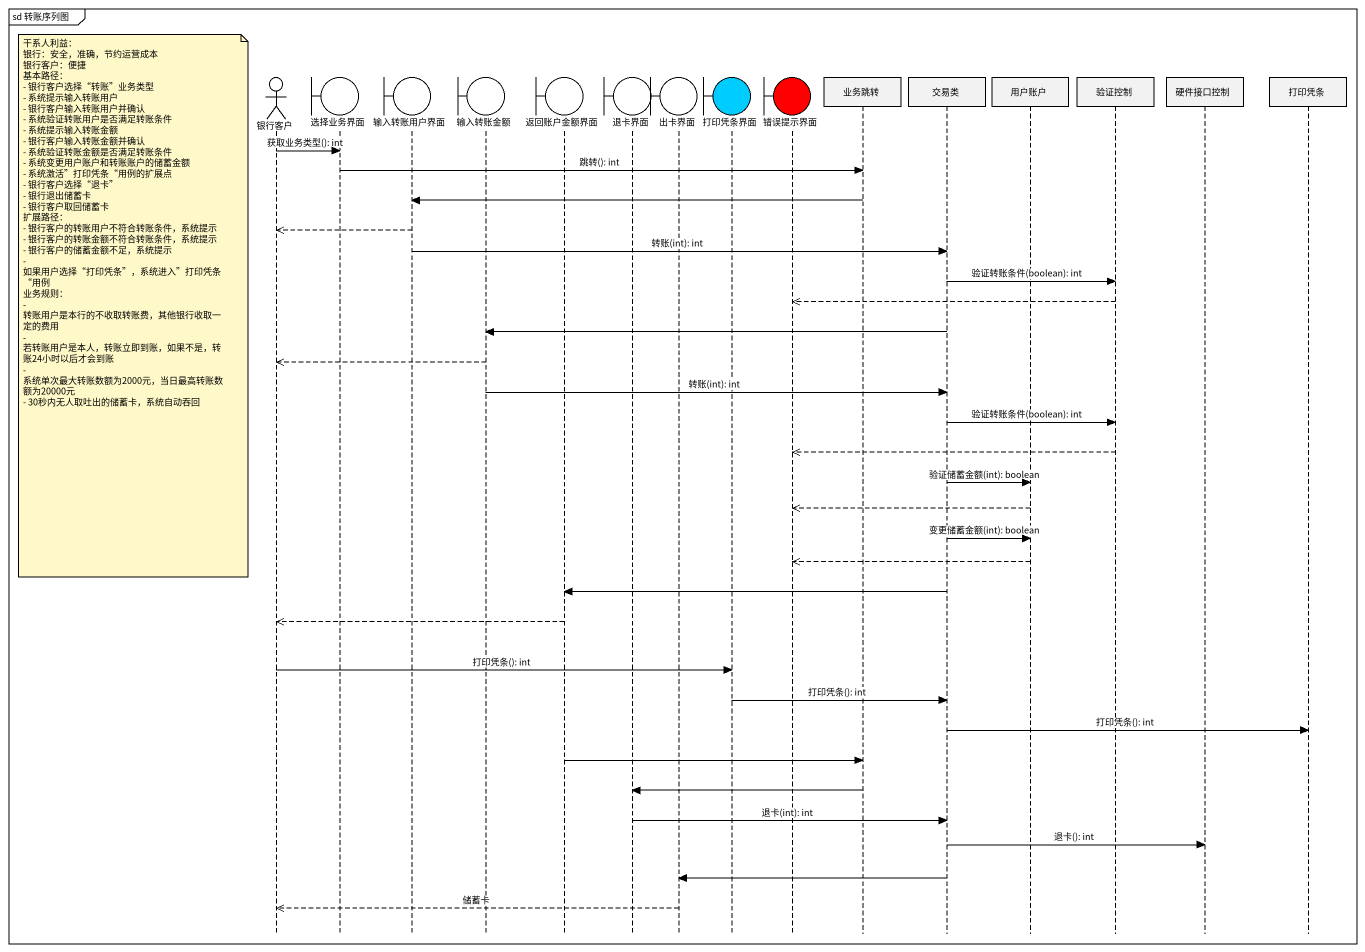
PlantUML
@startuml
mainframe sd 转账序列图
hide footbox
actor 银行客户
boundary 选择业务界面
boundary 输入转账用户界面
boundary 输入转账金额
boundary 返回账户金额界面
boundary 退卡界面
boundary 出卡界面
boundary 打印凭条界面 #00CCFF
boundary 错误提示界面 #FF0000
participant 业务跳转
participant 交易类
participant 用户账户
participant 验证控制
participant 硬件接口控制
participant 打印凭条

银行客户 -> 选择业务界面 : 获取业务类型(): int
选择业务界面 -> 业务跳转 : 跳转(): int
业务跳转 -> 输入转账用户界面
输入转账用户界面 -->> 银行客户
输入转账用户界面 -> 交易类 : 转账(int): int
交易类 -> 验证控制 : 验证转账条件(boolean): int
验证控制 -->> 错误提示界面
note left of 银行客户
  干系人利益：
  银行：安全，准确，节约运营成本
  银行客户：便捷
  基本路径：
  - 银行客户选择“转账”业务类型
  - 系统提示输入转账用户
  - 银行客户输入转账用户并确认
  - 系统验证转账用户是否满足转账条件
  - 系统提示输入转账金额
  - 银行客户输入转账金额并确认
  - 系统验证转账金额是否满足转账条件
  - 系统变更用户账户和转账账户的储蓄金额
  - 系统激活”打印凭条“用例的扩展点
  - 银行客户选择“退卡”
  - 银行退出储蓄卡
  - 银行客户取回储蓄卡
  扩展路径：
  - 银行客户的转账用户不符合转账条件，系统提示
  - 银行客户的转账金额不符合转账条件，系统提示
  - 银行客户的储蓄金额不足，系统提示
  - 如果用户选择“打印凭条”，系统进入”打印凭条“用例
  业务规则：
  - 转账用户是本行的不收取转账费，其他银行收取一定的费用
  - 若转账用户是本人，转账立即到账，如果不是，转账24小时以后才会到账
  - 系统单次最大转账数额为2000元，当日最高转账数额为20000元
  - 30秒内无人取吐出的储蓄卡，系统自动吞回
end note
交易类 -> 输入转账金额
输入转账金额 -->> 银行客户
输入转账金额 -> 交易类 : 转账(int): int
交易类 -> 验证控制 : 验证转账条件(boolean): int
验证控制 -->> 错误提示界面
交易类 -> 用户账户 : 验证储蓄金额(int): boolean
用户账户 -->> 错误提示界面
交易类 -> 用户账户 : 变更储蓄金额(int): boolean
用户账户 -->> 错误提示界面
交易类 -> 返回账户金额界面
返回账户金额界面 -->> 银行客户
银行客户 -> 打印凭条界面 : 打印凭条(): int
打印凭条界面 -> 交易类 : 打印凭条(): int
交易类 -> 打印凭条 : 打印凭条(): int
返回账户金额界面 -> 业务跳转
业务跳转 -> 退卡界面
退卡界面 -> 交易类 : 退卡(int): int
交易类 -> 硬件接口控制 : 退卡(): int
交易类 -> 出卡界面
出卡界面 -->> 银行客户 : 储蓄卡
@enduml
